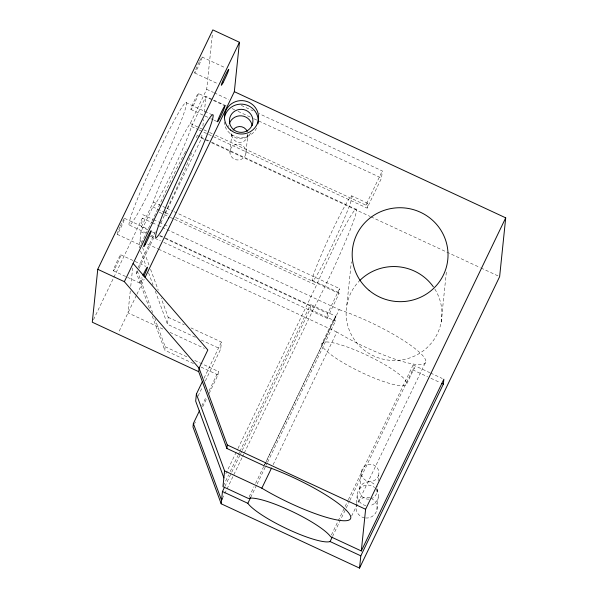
<?xml version="1.0" encoding="UTF-8"?>
<svg xmlns="http://www.w3.org/2000/svg" width="598" height="598" viewBox="0 0 598 598"><rect width="100%" height="100%" fill="white"/><g stroke="black" fill="none" stroke-linecap="round" stroke-linejoin="round"><path stroke-width="0.45" stroke-dasharray="2.99 2.24" d="M130.274 290.905L128.009 312.866L163.299 329.266M130.753 286.33L132.644 268.031M149.418 308.336L136.606 273.436L136.964 269.937M226.216 105.868L205.951 96.442L191.51 126.492A47.048 3.14 -65.1 0 1 171.462 173.682A47.048 3.14 -65.1 0 1 152.849 206.923L140.911 231.762L139.282 247.527L148.035 229.311M148.184 230.036L141.412 226.889L142.317 218.121L151.615 222.441M193.513 363.569L164.794 350.219L165.16 346.72L154.904 318.801M195.352 337.265L167.477 324.31L168.195 317.314L161.146 298.118M160.84 223.009L201.646 138.123L202.124 133.489M202.894 126.081L203.559 119.6M204.329 112.192L205.951 96.442M141.412 226.889L153.35 202.049A47.048 3.14 -65.1 0 1 170.781 160.376A47.048 3.14 -65.1 0 1 190.254 123.509L206.691 89.304L212.544 32.688M229.909 152.355L231.927 132.659M209.136 393.424L218.008 374.953L218.375 371.455L193.879 360.071M205.353 380.948L220.684 349.045L221.41 342.049L191.001 327.913M245.853 153.888A8.08 7.916 5.9 0 0 235.597 144.522A8.08 7.916 5.9 0 0 232.48 157.879A8.08 7.916 5.9 0 0 245.853 153.888L247.871 134.191M242.227 450.384L310.018 309.36L310.519 304.487L335.919 316.297L266.11 461.514M163.77 242.384L327.151 318.338L327.659 313.472L339.597 288.632L173.622 211.475M346.862 305.017L351.325 261.827M199.112 130.02L367.112 208.119L381.554 178.077L382.294 170.938L259.039 113.635M356.393 503.172L357.387 493.537M359.63 488.977L361.454 471.329M376.987 492.102L377.57 486.533M378.145 480.956L378.811 474.461A8.821 8.641 5.9 0 0 367.142 464.751A8.821 8.641 5.9 0 0 364.444 479.476A8.821 8.641 5.9 0 0 378.811 474.461M376.957 509.556L378.22 497.289M441.197 322.008L446.512 270.55M351.654 195.83L352.087 196.847L351.153 200.704A47.048 3.14 -65.1 0 1 331.098 247.893A47.048 3.14 -65.1 0 1 312.485 281.135L312.059 280.118L312.993 276.261A47.048 3.14 -65.1 0 1 330.425 234.588A47.048 3.14 -65.1 0 1 349.89 197.721L351.654 195.83L367.621 203.253L368.047 204.269L367.112 208.119M327.151 318.338L339.096 293.506L338.662 292.489L339.597 288.632M93.497 319.691L142.317 218.121M148.431 228.481L151.615 221.858M152.019 221.036L156.796 211.094A64.696 4.321 -65.1 0 1 183.937 154.553M138.16 267.456L154.478 233.512A64.696 4.321 -65.1 0 0 155.622 231.359M136.606 273.436L137.413 271.754M139.028 268.397L154.785 235.619M119.249 331.075L136.508 295.18M136.912 294.343L144.193 279.191M204.06 378.145L221.41 342.049M198.088 396.055L202.528 386.824M201.825 405.878L206.265 396.638M209.091 390.763L218.375 371.455M194.604 423.646L195.411 421.964M202.677 406.857L207.117 397.618M225.887 473.668L237.608 449.285M238.011 448.44L316.432 285.306A64.696 4.321 -65.1 0 1 356.55 210.638A64.696 4.321 -65.1 0 1 314.114 307.723L244.186 453.194M223.36 485.8L228.608 474.894M230.223 471.53L237.892 455.586M238.288 454.742L239.499 452.23M239.903 451.385L310.519 304.487M224.878 486.48L231.329 473.048M231.732 472.211L240.209 454.577M240.613 453.74L241.824 451.221M222.359 498.605L224.377 494.397M224.781 493.559L242.16 457.403M242.571 456.558L243.782 454.039M215.594 135.29L365.856 205.136L382.294 170.938M348.35 499.749L413.151 364.937L414.347 368.047L406.842 383.654L405.145 385.418A47.048 8.925 25.7 0 1 363.3 373.279A47.048 8.925 25.7 0 1 322.905 347.184L321.709 344.074L334.215 318.054L335.919 316.297M249.164 496.774L254.001 486.697M255.615 483.341L264.092 465.715M264.495 464.87L265.706 462.351M264.555 464.938L265.766 462.426M266.17 461.581L339.208 309.644L162.596 227.546M250.674 497.446L256.729 484.851M257.133 484.014L267.216 463.031M267.62 462.187L335.411 321.163L334.215 318.054M273.137 464.691L336.891 332.062A64.696 12.266 25.7 0 0 425.851 361.67L357.656 503.531M331.404 535.001L344.717 507.298M345.121 506.461L347.946 500.586M332.51 536.518L345.823 508.816M346.227 507.971L349.456 501.259M349.86 500.421L412.65 369.803L414.347 368.047M351.602 516.126L357.253 504.368M365.856 205.136L367.621 203.253M321.709 344.074L323.406 342.318A47.048 8.925 25.7 0 1 365.251 354.457A47.048 8.925 25.7 0 1 405.646 380.545L406.842 383.654M202.072 56.997L225.356 67.821M194.731 72.993L218.008 83.817M206.691 89.304L213.449 92.443M214.293 92.84L228.645 99.507M241.308 105.398L253.126 110.892M232.129 108.612L234.655 109.793M238.034 111.363L253.231 118.426M254.075 118.815L381.554 178.077M198.379 93.49A8.821 0.591 -65.1 0 1 193.042 106.055A8.821 0.591 -65.1 0 1 192.481 104.837A8.821 0.591 -65.1 0 1 198.379 93.49L212.514 100.06M213.344 100.442L224.983 105.853M185.896 102.587L212.499 114.951M190.889 109.434L204.195 115.616M205.024 116.005L210.018 118.322M210.847 118.71L213.344 119.869M214.174 120.258L217.5 121.805M190.254 123.509L198.7 127.434M199.545 127.83L202.924 129.4M203.769 129.788L208.837 132.143M209.681 132.539L212.215 133.713M191.51 126.492L198.267 129.631M199.702 136.598L196.323 135.028A64.696 4.321 -65.1 0 1 196.69 137.772M200.547 136.994L205.615 139.349M206.46 139.745L210.683 141.704M211.528 142.1L355.959 209.24M201.646 138.123L204.187 139.304M205.032 139.693L208.418 141.27M211.804 142.847L370.117 216.439M370.962 216.835L480.164 267.598M481.016 267.994L498.792 276.254M153.35 202.049L166.02 207.94M166.864 208.336L172.777 211.079M312.059 280.118L338.662 292.489M152.849 206.923L164.674 212.417M165.519 212.813L170.587 215.168M175.655 217.523L339.096 293.506M159.322 212.275L163.546 214.241M164.39 214.63L169.458 216.984M170.303 217.38L173.682 218.95M174.526 219.339L316.432 285.306M142.683 214.622L152.654 219.257M153.492 219.645L158.477 221.963M159.307 222.351L163.463 224.287M164.301 224.669L168.457 226.605M152.46 222.83L157.528 225.192M158.373 225.581L161.752 227.15M124.519 218.337L147.803 229.161M152.415 232.009L154.957 233.183M160.04 235.545L164.271 237.518M165.115 237.907L327.659 313.472M159.546 235.866L164.614 238.221M165.459 238.617L314.114 307.723M129.587 225.207L146.218 232.943M151.204 235.261L156.198 237.578M310.018 309.36L335.411 321.163M140.911 231.762L145.987 234.124M150.225 236.09L160.384 240.815M413.151 364.937L429.753 372.651M430.582 373.04L442.206 378.444M141.696 241.315L139.999 240.531L141.285 244.021M147.609 244.066L157.745 248.783M158.59 249.172L336.891 332.062M412.65 369.803L427.592 376.755M430.911 378.295L440.046 382.541M117.178 234.326L140.455 245.15M120.751 254.8L145.695 266.394M113.411 270.797L140.014 283.168A8.821 0.591 -65.1 0 0 143.176 277.607M168.195 317.314L184.244 324.774M201.257 340.015L220.684 349.045M170.019 332.391L204.464 348.41M165.16 346.72L187.966 357.32M201.115 367.105L218.008 374.953M142.563 247.512L149.291 265.833M150.576 269.324L158.268 290.262M140.56 251.018L146.009 265.848M148.573 272.83L153.058 285.044M155.301 291.151L167.477 324.31M137.286 270.812L152.662 312.694M152.303 316.192L164.794 350.219M376.837 488.364A8.821 8.641 5.9 0 1 372.008 498.403M369.048 499.158A8.821 8.641 5.9 0 1 360.168 487.168A8.821 8.641 5.9 0 1 375.088 485.03M247.871 134.879A8.08 7.916 5.9 0 1 239.051 142.331A8.08 7.916 5.9 0 1 231.8 133.332M371.044 498.313A10.585 10.368 5.9 0 1 365.58 518.003M364.668 517.883A10.585 10.368 5.9 0 1 356.326 504.921A10.585 10.368 5.9 0 1 370.192 497.962M376.493 489.523A10.585 10.368 5.9 0 1 369.609 505.639M365.939 505.609A10.585 10.368 5.9 0 1 358.224 490.958A10.585 10.368 5.9 0 1 374.632 487.512M434.836 289.058A47.93 46.95 5.9 0 1 422.614 351.325A47.93 46.95 5.9 0 1 358.202 344.56A47.93 46.95 5.9 0 1 359.196 281.12M191.689 152.856A64.696 4.321 -65.1 0 1 164.472 213.979M184.311 153.85A64.696 4.321 -65.1 0 1 186.995 148.947M339.208 309.644A64.696 12.266 25.7 0 1 425.851 361.67M250.801 132.928A11.766 11.519 5.9 0 1 229.729 131.874M228.757 126.724A11.766 11.519 5.9 0 1 228.929 125.229M120.377 225.954A8.821 0.591 -65.1 0 1 124.354 219.473A8.821 0.591 -65.1 0 1 117.993 233.22A8.821 0.591 -65.1 0 1 120.056 226.649M199.553 61.273A8.821 0.591 -65.1 0 1 201.01 60.525A8.821 0.591 -65.1 0 1 194.784 72.963A8.821 0.591 -65.1 0 1 199.239 61.9M139.984 283.168A8.821 0.591 -65.1 0 1 141.965 277.539M256.609 128.017A17.058 16.707 5.9 0 1 224.183 122.171M115.048 268.233A8.821 0.591 -65.1 0 0 120.833 254.995A8.821 0.591 -65.1 0 0 115.362 265.176A8.821 0.591 -65.1 0 0 115.048 268.233M142.145 205.54A67.634 4.515 -65.1 0 0 186.509 104.045A67.634 4.515 -65.1 0 0 144.567 182.106A67.634 4.515 -65.1 0 0 142.145 205.54"/><path stroke-width="0.9" d="M145.008 277.502L234.334 91.673L239.439 42.271L212.828 29.9L97.751 269.302L92.286 322.21L198.708 371.679L226.904 448.463L264.152 465.782A64.696 12.266 25.7 0 1 350.794 517.801A64.696 12.266 25.7 0 1 261.834 488.192L224.586 470.88L196.391 394.097L202.445 381.502M199.403 410.908L193.356 423.504L192.99 427.002L221.185 503.785L359.54 568.1L499.636 276.65L505.714 217.836L234.334 91.673M196.391 394.097L195.673 401.094L223.861 477.869M198.708 371.679L199.067 368.181L207.827 349.972L133.115 263.456M221.185 503.785L222.456 491.511L224.474 487.318M224.586 470.88L222.957 486.645L248.357 498.448A47.048 8.925 25.7 0 1 290.194 510.587A47.048 8.925 25.7 0 1 330.597 536.683L361.312 550.96L443.865 379.214L443.365 384.088L360.811 555.834L359.54 568.1M226.904 448.463L227.262 444.964L199.067 368.181L124.354 281.673L97.751 269.302M361.312 550.96L365.617 509.279L505.714 217.836M124.354 281.673L239.439 42.271M222.359 498.605L221.552 500.287L193.356 423.504M360.811 555.834L330.089 541.549A47.048 8.925 25.7 0 1 288.251 529.409A47.048 8.925 25.7 0 1 247.849 503.322L250.674 497.446M261.834 488.192L271.522 468.047M330.089 541.549L332.107 537.355M441.705 383.311L443.365 384.088M227.262 444.964L365.617 509.279M222.456 491.511L247.849 503.322M233.011 130.132A8.08 7.916 5.9 0 1 247.28 131.5M359.817 280.484A47.93 46.95 5.9 0 1 433.371 286.861M229.303 123.764A11.766 11.519 5.9 0 1 252.139 125.647M142.892 275.484A8.821 0.591 -65.1 0 1 147.414 267.171A8.821 0.591 -65.1 0 1 143.834 276.246M224.571 116.969A17.058 16.707 5.9 0 1 244.627 104.486A17.058 16.707 5.9 0 1 257.962 123.861M233.586 129.617A11.766 11.519 5.9 0 0 252.752 122.926A11.766 11.519 5.9 0 0 237.189 109.98A11.766 11.519 5.9 0 0 233.586 129.617M168.756 217.904A67.634 4.515 -65.1 0 0 213.12 116.416A67.634 4.515 -65.1 0 0 171.17 194.477A67.634 4.515 -65.1 0 0 168.756 217.904M219.653 118.419A8.821 0.591 -65.1 0 0 224.983 105.853A8.821 0.591 -65.1 0 0 219.092 117.208A8.821 0.591 -65.1 0 0 219.653 118.419M222.972 82.793A8.821 0.591 -65.1 0 0 228.765 69.555A8.821 0.591 -65.1 0 0 223.293 79.736A8.821 0.591 -65.1 0 0 222.972 82.793M145.419 244.134A8.821 0.591 -65.1 0 0 151.204 230.895A8.821 0.591 -65.1 0 0 145.74 241.076A8.821 0.591 -65.1 0 0 145.419 244.134M230.536 130.035A17.058 16.707 5.9 0 0 258.321 120.333A17.058 16.707 5.9 0 0 235.762 101.563A17.058 16.707 5.9 0 0 230.536 130.035M369.183 290.449A47.93 46.95 5.9 0 0 447.274 263.195A47.93 46.95 5.9 0 0 383.856 210.451A47.93 46.95 5.9 0 0 369.183 290.449"/></g></svg>
